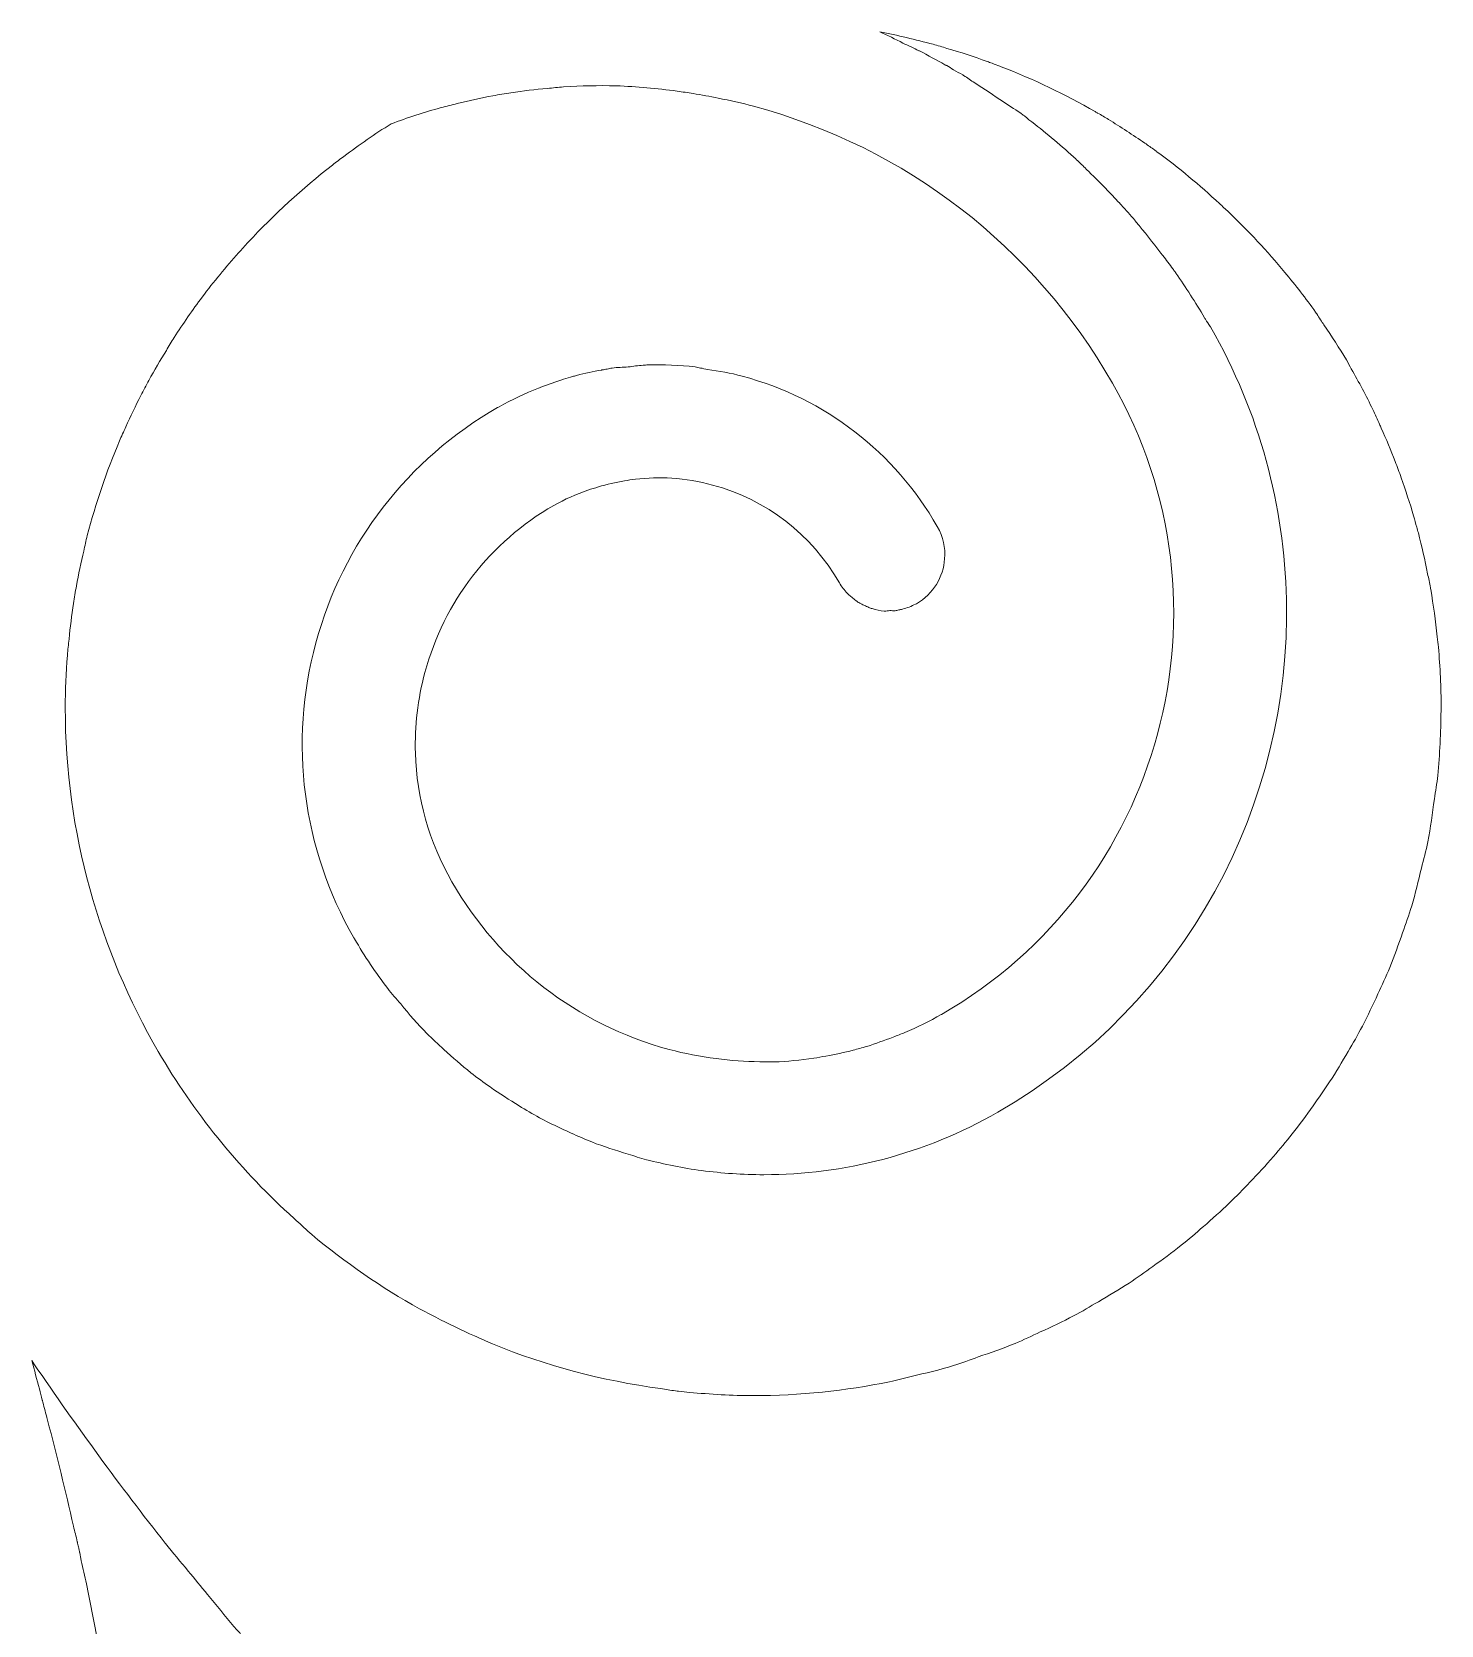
# Model space of a CAD drawing. Header units: millimetres. Extents: x -416 to 1516, y -417 to 43.
# Drawn here: x 893.09 to 905.58, y -20.85 to -6.73 of the extents above; entities that cross this region are included whole.
import ezdxf

# ---------------------------------------------------------------- set-up
doc = ezdxf.new("R2010")
doc.units = ezdxf.units.MM
doc.header["$MEASUREMENT"] = 0
doc.layers.add('Layer 2', color=7, linetype='Continuous')

msp = doc.modelspace()

# ---------------------------------------------------------------- linework, layer by layer
at = {"layer": 'Layer 2', "lineweight": 0}
for points, knots in [([(893.404, -12.253), (893.408, -12.204), (893.414, -12.157), (893.419, -12.109), (893.429, -12.003), (893.442, -11.898), (893.458, -11.793), (893.466, -11.741), (893.475, -11.689), (893.484, -11.637), (893.503, -11.533), (893.525, -11.43), (893.549, -11.328), (893.559, -11.283), (893.569, -11.237), (893.58, -11.192), (893.655, -10.904), (893.751, -10.623), (893.865, -10.353), (893.883, -10.311), (893.903, -10.269), (893.922, -10.228), (893.964, -10.134), (894.008, -10.041), (894.055, -9.95), (894.078, -9.905), (894.102, -9.86), (894.126, -9.816), (894.176, -9.726), (894.227, -9.637), (894.281, -9.55), (894.304, -9.512), (894.327, -9.473), (894.351, -9.435), (894.43, -9.313), (894.512, -9.193), (894.599, -9.077), (894.701, -8.941), (894.81, -8.812), (894.922, -8.685), (894.95, -8.654), (894.978, -8.623), (895.006, -8.592), (895.236, -8.344), (895.486, -8.115), (895.753, -7.907), (895.786, -7.881), (895.82, -7.856), (895.854, -7.831), (895.99, -7.729), (896.128, -7.632), (896.273, -7.542), (896.419, -7.487), (896.567, -7.44), (896.717, -7.398), (896.764, -7.385), (896.811, -7.375), (896.858, -7.363), (896.963, -7.336), (897.069, -7.313), (897.176, -7.293), (897.229, -7.283), (897.282, -7.274), (897.335, -7.266), (897.442, -7.25), (897.55, -7.237), (897.658, -7.228), (897.706, -7.223), (897.754, -7.218), (897.802, -7.215), (897.956, -7.205), (898.111, -7.201), (898.266, -7.205), (898.266, -7.205), (898.267, -7.205), (898.267, -7.205), (898.268, -7.205), (898.269, -7.205), (898.271, -7.205), (898.45, -7.211), (898.628, -7.229), (898.807, -7.252), (898.855, -7.259), (898.902, -7.266), (898.95, -7.273), (899.024, -7.285), (899.098, -7.299), (899.172, -7.314), (899.277, -7.335), (899.381, -7.357), (899.486, -7.386), (900.839, -7.752), (901.968, -8.624), (902.666, -9.84), (903.791, -11.8), (903.111, -14.31), (901.151, -15.435), (901.15, -15.435), (901.149, -15.436), (901.149, -15.436), (901.044, -15.496), (900.937, -15.548), (900.827, -15.595), (900.793, -15.61), (900.758, -15.622), (900.723, -15.636), (900.645, -15.667), (900.567, -15.694), (900.488, -15.719), (900.448, -15.731), (900.409, -15.742), (900.369, -15.752), (900.289, -15.773), (900.208, -15.79), (900.127, -15.805), (900.091, -15.811), (900.055, -15.819), (900.019, -15.824), (899.902, -15.841), (899.785, -15.853), (899.667, -15.856), (899.656, -15.857), (899.646, -15.855), (899.635, -15.855), (899.508, -15.857), (899.38, -15.851), (899.252, -15.838), (899.219, -15.835), (899.186, -15.831), (899.153, -15.826), (899.014, -15.808), (898.876, -15.783), (898.738, -15.746), (897.919, -15.524), (897.235, -14.996), (896.812, -14.259), (896.609, -13.906), (896.5, -13.516), (896.488, -13.119), (896.481, -12.881), (896.509, -12.641), (896.573, -12.405), (896.743, -11.775), (897.149, -11.249), (897.715, -10.924), (897.716, -10.924), (897.716, -10.924), (897.716, -10.924), (897.812, -10.869), (897.913, -10.826), (898.016, -10.789), (898.047, -10.778), (898.078, -10.769), (898.11, -10.76), (898.186, -10.737), (898.263, -10.719), (898.341, -10.706), (898.374, -10.701), (898.405, -10.695), (898.438, -10.692), (898.545, -10.68), (898.653, -10.675), (898.761, -10.682), (898.882, -10.69), (899.003, -10.711), (899.122, -10.743), (899.6, -10.872), (899.999, -11.18), (900.246, -11.61), (900.266, -11.645), (900.29, -11.675), (900.316, -11.703), (900.321, -11.708), (900.326, -11.712), (900.331, -11.717), (900.332, -11.718), (900.333, -11.719), (900.334, -11.72), (900.343, -11.729), (900.354, -11.736), (900.365, -11.745), (900.377, -11.755), (900.389, -11.766), (900.403, -11.775), (900.413, -11.782), (900.423, -11.788), (900.434, -11.794), (900.441, -11.798), (900.448, -11.801), (900.455, -11.804), (900.465, -11.809), (900.476, -11.814), (900.487, -11.819), (900.487, -11.819), (900.487, -11.819), (900.487, -11.819), (900.494, -11.822), (900.5, -11.825), (900.507, -11.828), (900.516, -11.831), (900.526, -11.836), (900.536, -11.839), (900.571, -11.849), (900.607, -11.857), (900.644, -11.86), (900.644, -11.86), (900.645, -11.86), (900.645, -11.86), (900.66, -11.861), (900.676, -11.857), (900.692, -11.856), (900.708, -11.856), (900.724, -11.859), (900.74, -11.858), (900.751, -11.856), (900.762, -11.852), (900.772, -11.85), (900.783, -11.848), (900.794, -11.846), (900.804, -11.843), (900.805, -11.843), (900.805, -11.843), (900.805, -11.843), (900.805, -11.843), (900.806, -11.843), (900.806, -11.843), (900.845, -11.833), (900.884, -11.819), (900.921, -11.798), (900.924, -11.797), (900.927, -11.796), (900.93, -11.795), (901.079, -11.709), (901.168, -11.557), (901.179, -11.397), (901.186, -11.301), (901.166, -11.202), (901.114, -11.112), (900.735, -10.451), (900.121, -9.977), (899.385, -9.778), (899.283, -9.75), (899.18, -9.734), (899.077, -9.718), (899.056, -9.715), (899.036, -9.709), (899.015, -9.706), (898.999, -9.704), (898.984, -9.698), (898.968, -9.697), (898.828, -9.68), (898.688, -9.674), (898.549, -9.678), (898.535, -9.678), (898.52, -9.681), (898.506, -9.682), (898.462, -9.684), (898.418, -9.692), (898.374, -9.696), (898.326, -9.7), (898.279, -9.7), (898.232, -9.707), (898.217, -9.709), (898.202, -9.712), (898.187, -9.715), (898.173, -9.717), (898.16, -9.72), (898.146, -9.723), (898.143, -9.723), (898.141, -9.723), (898.138, -9.724), (898.064, -9.737), (897.99, -9.753), (897.917, -9.772), (897.905, -9.775), (897.894, -9.779), (897.882, -9.782), (897.855, -9.789), (897.828, -9.797), (897.802, -9.805), (897.733, -9.827), (897.666, -9.85), (897.599, -9.877), (897.592, -9.88), (897.585, -9.882), (897.579, -9.885), (897.46, -9.932), (897.344, -9.986), (897.231, -10.05), (897.227, -10.052), (897.221, -10.054), (897.217, -10.057), (896.419, -10.515), (895.847, -11.256), (895.606, -12.143), (895.366, -13.031), (895.486, -13.959), (895.943, -14.757), (895.945, -14.76), (895.947, -14.762), (895.949, -14.765), (896.038, -14.92), (896.137, -15.067), (896.243, -15.206), (896.279, -15.254), (896.32, -15.297), (896.358, -15.343), (896.433, -15.433), (896.509, -15.522), (896.59, -15.604), (896.639, -15.654), (896.69, -15.699), (896.74, -15.745), (896.818, -15.817), (896.897, -15.887), (896.98, -15.952), (897.035, -15.996), (897.092, -16.037), (897.15, -16.078), (897.234, -16.137), (897.319, -16.193), (897.407, -16.246), (897.467, -16.282), (897.527, -16.318), (897.588, -16.351), (897.68, -16.4), (897.774, -16.444), (897.869, -16.487), (897.93, -16.514), (897.99, -16.542), (898.052, -16.566), (898.158, -16.607), (898.265, -16.641), (898.374, -16.673), (898.428, -16.69), (898.481, -16.709), (898.536, -16.723), (898.697, -16.764), (898.86, -16.797), (899.024, -16.819), (899.207, -16.843), (899.391, -16.856), (899.575, -16.856), (899.575, -16.856), (899.575, -16.856), (899.575, -16.856), (899.575, -16.856), (899.576, -16.856), (899.576, -16.856), (899.576, -16.856), (899.576, -16.856), (899.576, -16.856), (899.576, -16.856), (899.576, -16.856), (899.576, -16.856), (899.576, -16.856), (899.576, -16.856), (899.576, -16.856), (899.576, -16.856), (899.576, -16.856), (899.577, -16.856), (900.281, -16.856), (900.995, -16.678), (901.649, -16.302), (903.326, -15.34), (904.249, -13.564), (904.208, -11.755), (904.19, -10.933), (903.972, -10.104), (903.535, -9.342), (903.534, -9.34), (903.533, -9.339), (903.531, -9.337), (903.518, -9.316), (903.504, -9.295), (903.491, -9.274), (903.488, -9.269), (903.484, -9.265), (903.482, -9.26), (903.401, -9.125), (903.317, -8.992), (903.228, -8.865), (903.228, -8.864), (903.227, -8.864), (903.227, -8.863), (903.225, -8.861), (903.224, -8.858), (903.222, -8.855), (903.222, -8.855), (903.221, -8.854), (903.221, -8.854), (903.214, -8.845), (903.207, -8.836), (903.201, -8.827), (903.172, -8.788), (903.143, -8.749), (903.113, -8.71), (903.108, -8.703), (903.102, -8.697), (903.097, -8.69), (903.096, -8.689), (903.096, -8.688), (903.095, -8.687), (903.023, -8.592), (902.95, -8.499), (902.874, -8.409), (902.873, -8.409), (902.873, -8.408), (902.872, -8.408), (902.869, -8.404), (902.867, -8.4), (902.864, -8.396), (902.824, -8.351), (902.785, -8.306), (902.744, -8.261), (902.74, -8.257), (902.736, -8.252), (902.732, -8.247), (902.731, -8.246), (902.73, -8.246), (902.73, -8.245), (902.727, -8.242), (902.724, -8.239), (902.721, -8.236), (902.721, -8.236), (902.72, -8.235), (902.72, -8.235), (902.64, -8.147), (902.557, -8.064), (902.472, -7.981), (902.471, -7.98), (902.47, -7.979), (902.469, -7.978), (902.465, -7.974), (902.46, -7.969), (902.456, -7.964), (902.455, -7.963), (902.454, -7.963), (902.453, -7.962), (902.44, -7.949), (902.427, -7.936), (902.413, -7.923), (902.384, -7.895), (902.356, -7.866), (902.326, -7.839), (902.325, -7.838), (902.323, -7.837), (902.322, -7.836), (902.322, -7.835), (902.321, -7.835), (902.321, -7.835), (902.193, -7.719), (902.062, -7.609), (901.926, -7.505), (901.917, -7.498), (901.909, -7.49), (901.9, -7.483), (901.9, -7.483), (901.9, -7.483), (901.9, -7.483), (901.897, -7.481), (901.895, -7.478), (901.892, -7.476), (901.892, -7.476), (901.892, -7.476), (901.891, -7.476), (901.891, -7.475), (901.891, -7.475), (901.891, -7.475), (901.889, -7.474), (901.888, -7.473), (901.886, -7.472), (901.882, -7.47), (901.878, -7.467), (901.874, -7.464), (901.818, -7.422), (901.758, -7.387), (901.699, -7.348), (901.615, -7.29), (901.531, -7.233), (901.445, -7.179), (901.412, -7.157), (901.38, -7.134), (901.347, -7.114), (901.346, -7.113), (901.345, -7.113), (901.344, -7.112), (901.343, -7.111), (901.341, -7.11), (901.34, -7.109), (901.313, -7.093), (901.285, -7.078), (901.258, -7.062), (901.238, -7.05), (901.217, -7.038), (901.197, -7.026), (901.195, -7.025), (901.194, -7.025), (901.193, -7.024), (901.19, -7.022), (901.186, -7.021), (901.183, -7.019), (901.182, -7.018), (901.182, -7.018), (901.181, -7.018), (901.107, -6.976), (901.032, -6.935), (900.956, -6.896), (900.955, -6.896), (900.955, -6.896), (900.954, -6.896), (900.954, -6.895), (900.953, -6.895), (900.953, -6.895), (900.952, -6.895), (900.952, -6.894), (900.951, -6.894), (900.905, -6.87), (900.857, -6.849), (900.809, -6.826), (900.741, -6.792), (900.673, -6.757), (900.603, -6.727), (900.763, -6.757), (900.921, -6.795), (901.077, -6.837), (901.118, -6.848), (901.158, -6.86), (901.199, -6.873), (901.319, -6.908), (901.438, -6.947), (901.555, -6.989), (901.57, -6.995), (901.584, -7), (901.599, -7.005), (901.622, -7.014), (901.646, -7.022), (901.669, -7.031), (901.673, -7.033), (901.677, -7.035), (901.681, -7.036), (901.97, -7.148), (902.247, -7.282), (902.513, -7.434), (902.517, -7.437), (902.521, -7.438), (902.525, -7.441), (902.528, -7.442), (902.532, -7.444), (902.535, -7.446), (902.567, -7.465), (902.598, -7.484), (902.63, -7.503), (902.74, -7.57), (902.847, -7.64), (902.953, -7.713), (902.982, -7.733), (903.011, -7.753), (903.04, -7.773), (903.047, -7.778), (903.052, -7.783), (903.059, -7.788), (903.059, -7.788), (903.06, -7.789), (903.06, -7.789), (903.255, -7.931), (903.438, -8.086), (903.614, -8.248), (903.641, -8.273), (903.668, -8.298), (903.694, -8.323), (903.871, -8.492), (904.039, -8.67), (904.195, -8.859), (904.289, -8.973), (904.38, -9.089), (904.466, -9.21), (904.47, -9.216), (904.473, -9.222), (904.477, -9.227), (904.488, -9.244), (904.499, -9.261), (904.51, -9.279), (904.52, -9.294), (904.53, -9.309), (904.54, -9.324), (904.609, -9.426), (904.677, -9.529), (904.74, -9.635), (904.755, -9.661), (904.769, -9.688), (904.783, -9.714), (904.85, -9.832), (904.914, -9.952), (904.974, -10.074), (904.994, -10.117), (905.013, -10.161), (905.033, -10.204), (905.038, -10.216), (905.043, -10.228), (905.048, -10.24), (905.092, -10.337), (905.134, -10.435), (905.172, -10.534), (905.19, -10.582), (905.208, -10.63), (905.225, -10.678), (905.225, -10.678), (905.225, -10.679), (905.226, -10.68), (905.265, -10.791), (905.301, -10.903), (905.335, -11.017), (905.344, -11.05), (905.354, -11.084), (905.363, -11.117), (905.367, -11.134), (905.372, -11.151), (905.377, -11.168), (905.408, -11.287), (905.435, -11.407), (905.459, -11.529), (905.468, -11.57), (905.476, -11.611), (905.484, -11.653), (905.485, -11.658), (905.486, -11.663), (905.487, -11.669), (905.511, -11.807), (905.529, -11.947), (905.544, -12.089), (905.548, -12.119), (905.552, -12.15), (905.555, -12.181), (905.57, -12.357), (905.579, -12.536), (905.579, -12.716), (905.579, -12.725), (905.578, -12.734), (905.578, -12.743), (905.577, -12.937), (905.567, -13.13), (905.549, -13.319), (905.542, -13.389), (905.528, -13.457), (905.519, -13.526), (905.502, -13.653), (905.486, -13.781), (905.461, -13.906), (905.445, -13.985), (905.423, -14.062), (905.404, -14.139), (905.377, -14.252), (905.351, -14.365), (905.318, -14.474), (905.294, -14.555), (905.264, -14.633), (905.237, -14.712), (905.201, -14.815), (905.165, -14.919), (905.124, -15.02), (905.091, -15.099), (905.055, -15.176), (905.019, -15.254), (904.974, -15.35), (904.93, -15.446), (904.881, -15.54), (904.841, -15.616), (904.797, -15.691), (904.754, -15.765), (904.701, -15.856), (904.648, -15.945), (904.591, -16.033), (904.544, -16.105), (904.494, -16.176), (904.444, -16.247), (904.384, -16.331), (904.322, -16.414), (904.258, -16.495), (904.204, -16.563), (904.149, -16.629), (904.092, -16.695), (904.025, -16.773), (903.955, -16.849), (903.884, -16.923), (903.824, -16.986), (903.764, -17.047), (903.701, -17.107), (903.627, -17.179), (903.55, -17.248), (903.472, -17.316), (903.407, -17.372), (903.342, -17.428), (903.274, -17.482), (903.193, -17.547), (903.108, -17.609), (903.023, -17.67), (902.954, -17.719), (902.885, -17.769), (902.813, -17.816), (902.725, -17.874), (902.633, -17.928), (902.541, -17.982), (902.469, -18.024), (902.397, -18.068), (902.322, -18.107), (902.226, -18.158), (902.126, -18.204), (902.026, -18.25), (901.952, -18.284), (901.879, -18.321), (901.803, -18.352), (901.696, -18.396), (901.587, -18.433), (901.477, -18.471), (901.404, -18.497), (901.332, -18.525), (901.258, -18.548), (901.135, -18.585), (901.008, -18.615), (900.882, -18.645), (900.818, -18.66), (900.756, -18.679), (900.691, -18.692), (900.3, -18.771), (899.896, -18.814), (899.482, -18.814), (899.291, -18.814), (899.103, -18.802), (898.917, -18.785), (898.885, -18.782), (898.853, -18.78), (898.821, -18.776), (898.812, -18.774), (898.803, -18.773), (898.793, -18.772), (898.749, -18.767), (898.706, -18.757), (898.662, -18.752), (898.142, -18.681), (897.641, -18.549), (897.171, -18.355), (897.117, -18.333), (897.065, -18.309), (897.012, -18.285), (896.896, -18.234), (896.782, -18.179), (896.67, -18.12), (896.621, -18.095), (896.573, -18.07), (896.525, -18.044), (896.185, -17.855), (895.865, -17.634), (895.569, -17.386), (895.523, -17.345), (895.479, -17.303), (895.433, -17.262), (895.412, -17.243), (895.391, -17.223), (895.369, -17.204), (894.914, -16.786), (894.523, -16.303), (894.21, -15.765), (893.689, -14.867), (893.385, -13.827), (893.385, -12.716), (893.385, -12.56), (893.393, -12.406), (893.404, -12.253)], [0, 0, 0, 0, 1, 1, 1, 2, 2, 2, 3, 3, 3, 4, 4, 4, 5, 5, 5, 6, 6, 6, 7, 7, 7, 8, 8, 8, 9, 9, 9, 10, 10, 10, 11, 11, 11, 12, 12, 12, 13, 13, 13, 14, 14, 14, 15, 15, 15, 16, 16, 16, 17, 17, 17, 18, 18, 18, 19, 19, 19, 20, 20, 20, 21, 21, 21, 22, 22, 22, 23, 23, 23, 24, 24, 24, 25, 25, 25, 26, 26, 26, 27, 27, 27, 28, 28, 28, 29, 29, 29, 30, 30, 30, 31, 31, 31, 32, 32, 32, 33, 33, 33, 34, 34, 34, 35, 35, 35, 36, 36, 36, 37, 37, 37, 38, 38, 38, 39, 39, 39, 40, 40, 40, 41, 41, 41, 42, 42, 42, 43, 43, 43, 44, 44, 44, 45, 45, 45, 46, 46, 46, 47, 47, 47, 48, 48, 48, 49, 49, 49, 50, 50, 50, 51, 51, 51, 52, 52, 52, 53, 53, 53, 54, 54, 54, 55, 55, 55, 56, 56, 56, 57, 57, 57, 58, 58, 58, 59, 59, 59, 60, 60, 60, 61, 61, 61, 62, 62, 62, 63, 63, 63, 64, 64, 64, 65, 65, 65, 66, 66, 66, 67, 67, 67, 68, 68, 68, 69, 69, 69, 70, 70, 70, 71, 71, 71, 72, 72, 72, 73, 73, 73, 74, 74, 74, 75, 75, 75, 76, 76, 76, 77, 77, 77, 78, 78, 78, 79, 79, 79, 80, 80, 80, 81, 81, 81, 82, 82, 82, 83, 83, 83, 84, 84, 84, 85, 85, 85, 86, 86, 86, 87, 87, 87, 88, 88, 88, 89, 89, 89, 90, 90, 90, 91, 91, 91, 92, 92, 92, 93, 93, 93, 94, 94, 94, 95, 95, 95, 96, 96, 96, 97, 97, 97, 98, 98, 98, 99, 99, 99, 100, 100, 100, 101, 101, 101, 102, 102, 102, 103, 103, 103, 104, 104, 104, 105, 105, 105, 106, 106, 106, 107, 107, 107, 108, 108, 108, 109, 109, 109, 110, 110, 110, 111, 111, 111, 112, 112, 112, 113, 113, 113, 114, 114, 114, 115, 115, 115, 116, 116, 116, 117, 117, 117, 118, 118, 118, 119, 119, 119, 120, 120, 120, 121, 121, 121, 122, 122, 122, 123, 123, 123, 124, 124, 124, 125, 125, 125, 126, 126, 126, 127, 127, 127, 128, 128, 128, 129, 129, 129, 130, 130, 130, 131, 131, 131, 132, 132, 132, 133, 133, 133, 134, 134, 134, 135, 135, 135, 136, 136, 136, 137, 137, 137, 138, 138, 138, 139, 139, 139, 140, 140, 140, 141, 141, 141, 142, 142, 142, 143, 143, 143, 144, 144, 144, 145, 145, 145, 146, 146, 146, 147, 147, 147, 148, 148, 148, 149, 149, 149, 150, 150, 150, 151, 151, 151, 152, 152, 152, 153, 153, 153, 154, 154, 154, 155, 155, 155, 156, 156, 156, 157, 157, 157, 158, 158, 158, 159, 159, 159, 160, 160, 160, 161, 161, 161, 162, 162, 162, 163, 163, 163, 164, 164, 164, 165, 165, 165, 166, 166, 166, 167, 167, 167, 168, 168, 168, 169, 169, 169, 170, 170, 170, 171, 171, 171, 172, 172, 172, 173, 173, 173, 174, 174, 174, 175, 175, 175, 176, 176, 176, 177, 177, 177, 178, 178, 178, 179, 179, 179, 180, 180, 180, 181, 181, 181, 182, 182, 182, 183, 183, 183, 184, 184, 184, 185, 185, 185, 186, 186, 186, 187, 187, 187, 188, 188, 188, 189, 189, 189, 190, 190, 190, 191, 191, 191, 192, 192, 192, 193, 193, 193, 194, 194, 194, 195, 195, 195, 196, 196, 196, 197, 197, 197, 198, 198, 198, 199, 199, 199, 200, 200, 200, 201, 201, 201, 202, 202, 202, 203, 203, 203, 204, 204, 204, 205, 205, 205, 206, 206, 206, 207, 207, 207, 208, 208, 208, 209, 209, 209, 210, 210, 210, 211, 211, 211, 212, 212, 212, 213, 213, 213, 214, 214, 214, 215, 215, 215, 216, 216, 216, 217, 217, 217, 218, 218, 218, 219, 219, 219, 220, 220, 220, 221, 221, 221, 222, 222, 222, 223, 223, 223, 224, 224, 224, 225, 225, 225, 226, 226, 226, 227, 227, 227, 228, 228, 228, 229, 229, 229, 230, 230, 230, 231, 231, 231, 232, 232, 232, 233, 233, 233, 234, 234, 234, 235, 235, 235, 236, 236, 236, 237, 237, 237, 238, 238, 238, 239, 239, 239, 240, 240, 240, 241, 241, 241, 242, 242, 242, 243, 243, 243, 244, 244, 244, 245, 245, 245, 246, 246, 246, 247, 247, 247, 248, 248, 248, 249, 249, 249, 250, 250, 250, 251, 251, 251, 252, 252, 252, 253, 253, 253, 254, 254, 254, 255, 255, 255, 256, 256, 256, 256]), ([(893.108, -18.532), (893.487, -19.09), (893.875, -19.621), (894.271, -20.121), (894.271, -20.122), (894.272, -20.123), (894.273, -20.124), (894.339, -20.208), (894.408, -20.286), (894.475, -20.369), (894.532, -20.438), (894.588, -20.507), (894.645, -20.576), (894.646, -20.576), (894.646, -20.577), (894.647, -20.577), (894.724, -20.671), (894.801, -20.769), (894.88, -20.86), (894.902, -20.887), (894.926, -20.911), (894.948, -20.937), (894.959, -20.949), (894.969, -20.96), (894.979, -20.971), (894.98, -20.972), (894.98, -20.972), (894.98, -20.972), (895.048, -21.05), (895.116, -21.124), (895.184, -21.2), (895.289, -21.318), (895.393, -21.438), (895.499, -21.551), (895.521, -21.575), (895.544, -21.596), (895.566, -21.62), (895.752, -21.816), (895.939, -22.009), (896.126, -22.191), (896.17, -22.234), (896.214, -22.272), (896.258, -22.314), (896.425, -22.473), (896.592, -22.631), (896.76, -22.779), (896.801, -22.815), (896.843, -22.847), (896.884, -22.883), (897.055, -23.03), (897.226, -23.176), (897.398, -23.312), (897.431, -23.338), (897.464, -23.36), (897.497, -23.386), (897.677, -23.525), (897.857, -23.662), (898.038, -23.788), (898.038, -23.788), (898.039, -23.788), (898.039, -23.789), (898.039, -23.789), (898.039, -23.789), (898.039, -23.789), (898.054, -23.799), (898.068, -23.807), (898.083, -23.817), (898.279, -23.955), (898.476, -24.086), (898.673, -24.206), (898.331, -24.353), (897.991, -24.505), (897.652, -24.658), (897.585, -24.688), (897.518, -24.716), (897.452, -24.747), (897.046, -24.93), (896.643, -25.118), (896.241, -25.308), (896.24, -25.308), (896.24, -25.309), (896.239, -25.309), (895.437, -25.689), (894.642, -26.082), (893.852, -26.484), (893.859, -26.441), (893.863, -26.394), (893.869, -26.351), (893.897, -26.167), (893.921, -25.981), (893.94, -25.791), (893.941, -25.79), (893.941, -25.79), (893.941, -25.789), (893.95, -25.694), (893.958, -25.596), (893.966, -25.498), (893.966, -25.498), (893.966, -25.497), (893.966, -25.496), (893.979, -25.341), (893.988, -25.184), (893.996, -25.024), (893.996, -25.024), (893.996, -25.023), (893.996, -25.023), (894, -24.922), (894.005, -24.822), (894.008, -24.719), (894.008, -24.718), (894.008, -24.717), (894.008, -24.717), (894.013, -24.511), (894.013, -24.3), (894.009, -24.086), (894.009, -24.086), (894.009, -24.086), (894.009, -24.086), (894.006, -23.973), (894.002, -23.858), (893.997, -23.743), (893.988, -23.499), (893.976, -23.252), (893.954, -22.997), (893.954, -22.997), (893.954, -22.997), (893.954, -22.997), (893.953, -22.989), (893.952, -22.98), (893.951, -22.972), (893.926, -22.686), (893.891, -22.396), (893.851, -22.103), (893.85, -22.095), (893.849, -22.087), (893.848, -22.079), (893.848, -22.075), (893.847, -22.072), (893.846, -22.068), (893.846, -22.066), (893.846, -22.064), (893.845, -22.061), (893.839, -22.011), (893.835, -21.963), (893.828, -21.912), (893.762, -21.443), (893.672, -20.965), (893.573, -20.482), (893.559, -20.414), (893.541, -20.345), (893.527, -20.277), (893.522, -20.253), (893.518, -20.23), (893.513, -20.206), (893.513, -20.204), (893.512, -20.203), (893.512, -20.201), (893.512, -20.199), (893.511, -20.197), (893.511, -20.194), (893.509, -20.185), (893.507, -20.176), (893.505, -20.166), (893.505, -20.166), (893.505, -20.166), (893.505, -20.166), (893.502, -20.151), (893.498, -20.137), (893.495, -20.122), (893.495, -20.12), (893.494, -20.119), (893.494, -20.117), (893.493, -20.115), (893.493, -20.113), (893.492, -20.111), (893.482, -20.064), (893.468, -20.017), (893.458, -19.97), (893.388, -19.66), (893.311, -19.347), (893.228, -19.033), (893.228, -19.03), (893.227, -19.027), (893.226, -19.023), (893.226, -19.023), (893.226, -19.023), (893.226, -19.023), (893.213, -18.973), (893.199, -18.923), (893.187, -18.873), (893.186, -18.87), (893.185, -18.866), (893.184, -18.863), (893.183, -18.859), (893.182, -18.856), (893.181, -18.853), (893.173, -18.82), (893.165, -18.788), (893.156, -18.755), (893.132, -18.671), (893.113, -18.589), (893.089, -18.504), (893.096, -18.514), (893.102, -18.523), (893.108, -18.532)], [0, 0, 0, 0, 1, 1, 1, 2, 2, 2, 3, 3, 3, 4, 4, 4, 5, 5, 5, 6, 6, 6, 7, 7, 7, 8, 8, 8, 9, 9, 9, 10, 10, 10, 11, 11, 11, 12, 12, 12, 13, 13, 13, 14, 14, 14, 15, 15, 15, 16, 16, 16, 17, 17, 17, 18, 18, 18, 19, 19, 19, 20, 20, 20, 21, 21, 21, 22, 22, 22, 23, 23, 23, 24, 24, 24, 25, 25, 25, 26, 26, 26, 27, 27, 27, 28, 28, 28, 29, 29, 29, 30, 30, 30, 31, 31, 31, 32, 32, 32, 33, 33, 33, 34, 34, 34, 35, 35, 35, 36, 36, 36, 37, 37, 37, 38, 38, 38, 39, 39, 39, 40, 40, 40, 41, 41, 41, 42, 42, 42, 43, 43, 43, 44, 44, 44, 45, 45, 45, 46, 46, 46, 47, 47, 47, 48, 48, 48, 49, 49, 49, 50, 50, 50, 51, 51, 51, 52, 52, 52, 53, 53, 53, 54, 54, 54, 55, 55, 55, 56, 56, 56, 57, 57, 57, 58, 58, 58, 59, 59, 59, 60, 60, 60, 61, 61, 61, 62, 62, 62, 63, 63, 63, 64, 64, 64, 65, 65, 65, 66, 66, 66, 67, 67, 67, 68, 68, 68, 68])]:
    msp.add_open_spline(points, degree=3, knots=knots, dxfattribs=at)

doc.saveas('drawing.dxf')
